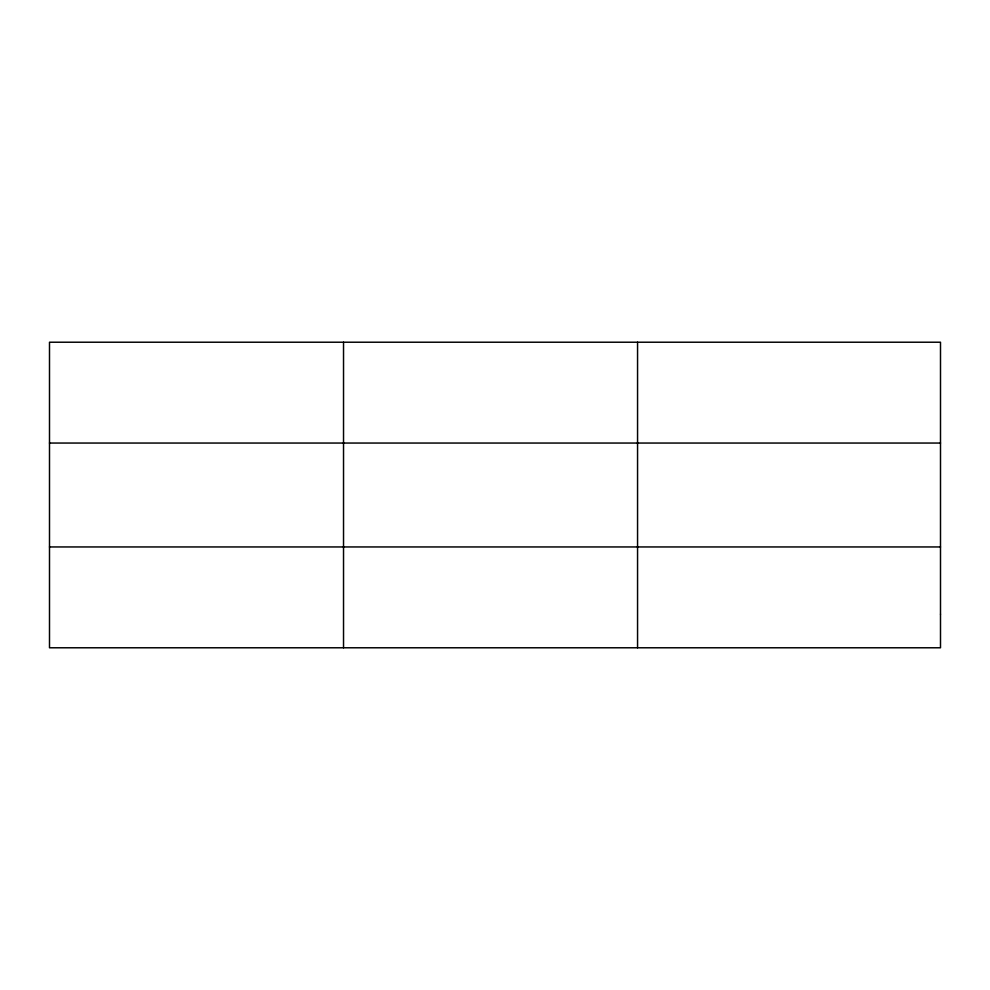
<?xml version="1.0" encoding="UTF-8"?>
<svg xmlns="http://www.w3.org/2000/svg" width="990" height="990" viewBox="0 0 990 990"><rect width="100%" height="100%" fill="white"/><g stroke="black" fill="none" stroke-linecap="round" stroke-linejoin="round"><path stroke-width="1.49" d="M343.53 342.218L343.53 647.782M637.56 342.218L637.56 647.782M49.5 443.05L940.5 443.05M49.5 546.95L940.5 546.95M940.5 614.171L940.5 647.782L49.5 647.782L49.5 342.218L940.5 342.218L940.5 614.171"/></g></svg>
